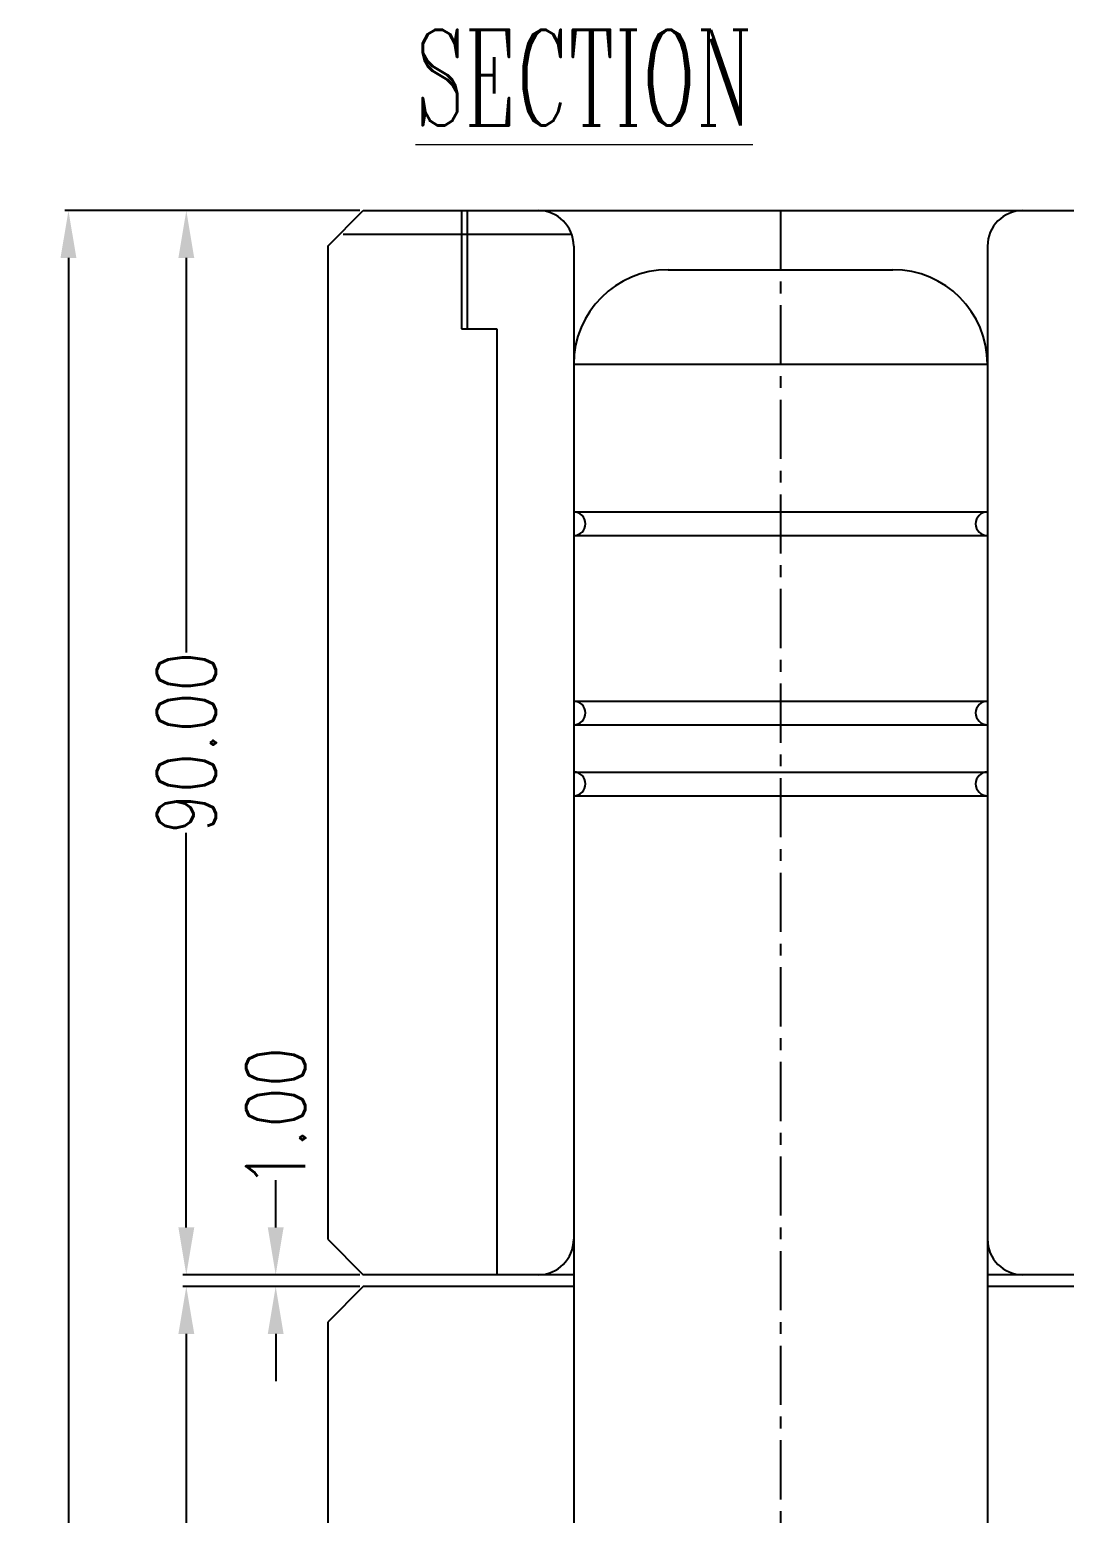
# Model space of a CAD drawing. Header units: millimetres. Extents: x 23075 to 24509, y -21593 to -20579.
# Drawn here: x 23546.9 to 23634.5, y -21285.8 to -21160.3 of the extents above; entities that cross this region are included whole.
import ezdxf

# ---------------------------------------------------------------- set-up
doc = ezdxf.new("R2010")
doc.units = ezdxf.units.MM
doc.header["$LTSCALE"] = 8
doc.linetypes.add('CENTER', pattern=[2, 1.25, -0.25, 0.25, -0.25])
doc.layers.get('DEFPOINTS').update_dxf_attribs({"color": 6})
doc.layers.add('dim', color=3, linetype='Continuous', lineweight=15)
doc.styles.add('ROMANC', font='RomanC.ttf', dxfattribs={"width": 0.8, "height": 7})
doc.styles.get("Standard").update_dxf_attribs({"font": 'txt.shx', "width": 0.8, "bigfont": 'chineset.shx'})
doc.dimstyles.new('ISO-25', dxfattribs={"dimtxt": 5, "dimasz": 4, "dimexe": 0.3, "dimexo": 0.3, "dimtad": 0, "dimzin": 1, "dimdsep": 46, "dimtxsty": 'Standard', "dimcen": 0, "dimclrd": 3, "dimclre": 3, "dimclrt": 3, "dimazin": 0, "dimtfac": 1, "dimtofl": 0, "dimtmove": 0, "dimatfit": 0, "dimfxl": 0, "dimarcsym": 0})

# ---------------------------------------------------------------- blocks, each defined once
blk = doc.blocks.new('*D27574')
at = {"layer": 'DEFPOINTS', "color": 0}
for p in [(23567.75, -21265.62), (23575.16, -21265.62), (23575.16, -21266.62)]:
    blk.add_point(p, dxfattribs=at)
at = {"layer": 'dim', "color": 3, "lineweight": -2}
for p, q in [((23567.75, -21261.62), (23567.75, -21257.62)), ((23574.86, -21265.62), (23567.45, -21265.62)), ((23574.86, -21266.62), (23567.45, -21266.62)), ((23567.75, -21270.62), (23567.75, -21274.62))]:
    blk.add_line(p, q, dxfattribs=at)
at = {"layer": 'dim', "color": 3}
for points in [[(23567.08, -21261.62), (23568.42, -21261.62), (23567.75, -21265.62)], [(23568.42, -21270.62), (23567.08, -21270.62), (23567.75, -21266.62)]]:
    blk.add_solid(points, dxfattribs=at)
at = {"layer": 'dim', "color": 3, "insert": (23567.75, -21252.33), "char_height": 5, "attachment_point": 5, "rotation": 90}
blk.add_mtext('1.00', dxfattribs=at)
blk = doc.blocks.new('*D27575')
at = {"layer": 'DEFPOINTS', "color": 0}
for p in [(23560.19, -21175.62), (23575.16, -21175.62), (23575.16, -21265.62)]:
    blk.add_point(p, dxfattribs=at)
at = {"layer": 'dim', "color": 3, "lineweight": -2}
for p, q in [((23574.86, -21175.62), (23559.89, -21175.62)), ((23560.19, -21179.62), (23560.19, -21212.99)), ((23560.19, -21261.62), (23560.19, -21228.24)), ((23574.86, -21265.62), (23559.89, -21265.62))]:
    blk.add_line(p, q, dxfattribs=at)
at = {"layer": 'dim', "color": 3}
for points in [[(23560.86, -21179.62), (23559.52, -21179.62), (23560.19, -21175.62)], [(23559.52, -21261.62), (23560.86, -21261.62), (23560.19, -21265.62)]]:
    blk.add_solid(points, dxfattribs=at)
at = {"layer": 'dim', "color": 3, "insert": (23560.19, -21220.62), "char_height": 5, "attachment_point": 5, "rotation": 90}
blk.add_mtext('90.00', dxfattribs=at)
blk = doc.blocks.new('*D27576')
at = {"layer": 'DEFPOINTS', "color": 0}
for p in [(23560.19, -21266.62), (23575.16, -21266.62), (23575.16, -21376.62)]:
    blk.add_point(p, dxfattribs=at)
at = {"layer": 'dim', "color": 3, "lineweight": -2}
for p, q in [((23574.86, -21266.62), (23559.89, -21266.62)), ((23560.19, -21270.62), (23560.19, -21313.33)), ((23560.19, -21372.62), (23560.19, -21329.91)), ((23574.86, -21376.62), (23559.89, -21376.62))]:
    blk.add_line(p, q, dxfattribs=at)
at = {"layer": 'dim', "color": 3}
for points in [[(23560.86, -21270.62), (23559.52, -21270.62), (23560.19, -21266.62)], [(23559.52, -21372.62), (23560.86, -21372.62), (23560.19, -21376.62)]]:
    blk.add_solid(points, dxfattribs=at)
at = {"layer": 'dim', "color": 3, "insert": (23560.19, -21321.62), "char_height": 5, "attachment_point": 5, "rotation": 90}
blk.add_mtext('110.00', dxfattribs=at)
blk = doc.blocks.new('*D27581')
at = {"layer": 'DEFPOINTS', "color": 0}
for p in [(23550.22, -21175.62), (23574.86, -21175.62), (23575.16, -21531.62)]:
    blk.add_point(p, dxfattribs=at)
at = {"layer": 'dim', "color": 3, "lineweight": -2}
for p, q in [((23574.56, -21175.62), (23549.92, -21175.62)), ((23550.22, -21179.62), (23550.22, -21343.66)), ((23550.22, -21527.62), (23550.22, -21363.58)), ((23574.86, -21531.62), (23549.92, -21531.62))]:
    blk.add_line(p, q, dxfattribs=at)
at = {"layer": 'dim', "color": 3}
for points in [[(23550.89, -21179.62), (23549.55, -21179.62), (23550.22, -21175.62)], [(23549.55, -21527.62), (23550.89, -21527.62), (23550.22, -21531.62)]]:
    blk.add_solid(points, dxfattribs=at)
at = {"layer": 'dim', "color": 3, "insert": (23550.22, -21353.62), "char_height": 5, "attachment_point": 5, "rotation": 90}
blk.add_mtext('356.00', dxfattribs=at)

msp = doc.modelspace()

# ---------------------------------------------------------------- linework, layer by layer
at = {"linetype": 'Continuous'}
for p, q in [((23572.156, -21178.618), (23575.156, -21175.618)), ((23575.156, -21175.618), (23969.156, -21175.618)), ((23583.456, -21175.618), (23583.456, -21185.618)), ((23583.956, -21175.618), (23583.956, -21185.618)), ((23572.156, -21178.618), (23572.156, -21262.618)), ((23573.456, -21177.618), (23592.785, -21177.618)), ((23592.956, -21178.618), (23592.956, -21368.618)), ((23627.956, -21178.618), (23627.956, -21368.618)), ((23583.456, -21185.618), (23586.456, -21185.618)), ((23586.456, -21185.618), (23586.456, -21265.618)), ((23592.956, -21201.104), (23627.956, -21201.104)), ((23592.956, -21203.104), (23627.956, -21203.104)), ((23592.956, -21217.104), (23627.956, -21217.104)), ((23592.956, -21219.104), (23627.956, -21219.104)), ((23592.956, -21223.104), (23627.956, -21223.104)), ((23592.956, -21225.104), (23627.956, -21225.104)), ((23572.156, -21262.618), (23575.156, -21265.618)), ((23592.956, -21265.618), (23575.156, -21265.618)), ((23672.156, -21265.618), (23627.956, -21265.618)), ((23575.156, -21266.618), (23572.156, -21269.618)), ((23592.956, -21266.618), (23575.156, -21266.618)), ((23672.156, -21266.618), (23627.956, -21266.618)), ((23572.156, -21269.618), (23572.156, -21373.618))]:
    msp.add_line(p, q, dxfattribs=at)
at = {"linetype": 'CENTER', "ltscale": 0.5}
msp.add_line((23610.456, -21175.618), (23610.456, -21376.618), dxfattribs=at)
for p, q in [((23600.956, -21180.618), (23619.956, -21180.618)), ((23592.956, -21188.618), (23627.956, -21188.618)), ((23589.956, -21265.618), (23586.458, -21265.618)), ((23634.455, -21265.618), (23630.956, -21265.618))]:
    msp.add_line(p, q)
at = {"linetype": 'Continuous'}
for centre, radius, start, end in [((23589.956, -21178.618), 3, 0, 90), ((23630.956, -21178.618), 3, 90, 180), ((23592.956, -21202.104), 1, 270, 90), ((23627.956, -21202.104), 1, 90, 270), ((23592.956, -21218.104), 1, 270, 90), ((23627.956, -21218.104), 1, 90, 270), ((23592.956, -21224.104), 1, 270, 90), ((23627.956, -21224.104), 1, 90, 270)]:
    msp.add_arc(centre, radius, start, end, dxfattribs=at)
for centre, radius, start, end in [((23600.956, -21188.618), 8, 90, 180), ((23619.956, -21188.618), 8, 0, 90), ((23589.956, -21262.618), 3, 270, 0), ((23630.956, -21262.618), 3, 180, 270)]:
    msp.add_arc(centre, radius, start, end)

# ---------------------------------------------------------------- texts
at = {"layer": 'dim', "style": 'ROMANC', "width": 0.6}
msp.add_text('%%uSECTION', height=8.1, dxfattribs=at).set_placement((23579.563, -21168.416))

# ---------------------------------------------------------------- dimensions: what is measured, and where the dimension line sits
at = {"layer": 'dim'}
for base, p1, p2, picture, middle in [((23550.221, -21175.618), (23575.156, -21531.618), (23574.856, -21175.618), '*D27581', (23550.221, -21353.618)), ((23560.19, -21175.618), (23575.156, -21265.618), (23575.156, -21175.618), '*D27575', (23560.19, -21220.618)), ((23567.749, -21265.618), (23575.156, -21266.618), (23575.156, -21265.618), '*D27574', (23567.749, -21252.327)), ((23560.19, -21266.618), (23575.156, -21376.618), (23575.156, -21266.618), '*D27576', (23560.19, -21321.618))]:
    dim = msp.add_linear_dim(base=base, p1=p1, p2=p2, angle=90, dimstyle='ISO-25', dxfattribs=at)
    dim.commit()
    dim.dimension.update_dxf_attribs({"geometry": picture, "text_midpoint": middle})

doc.saveas('drawing.dxf')
